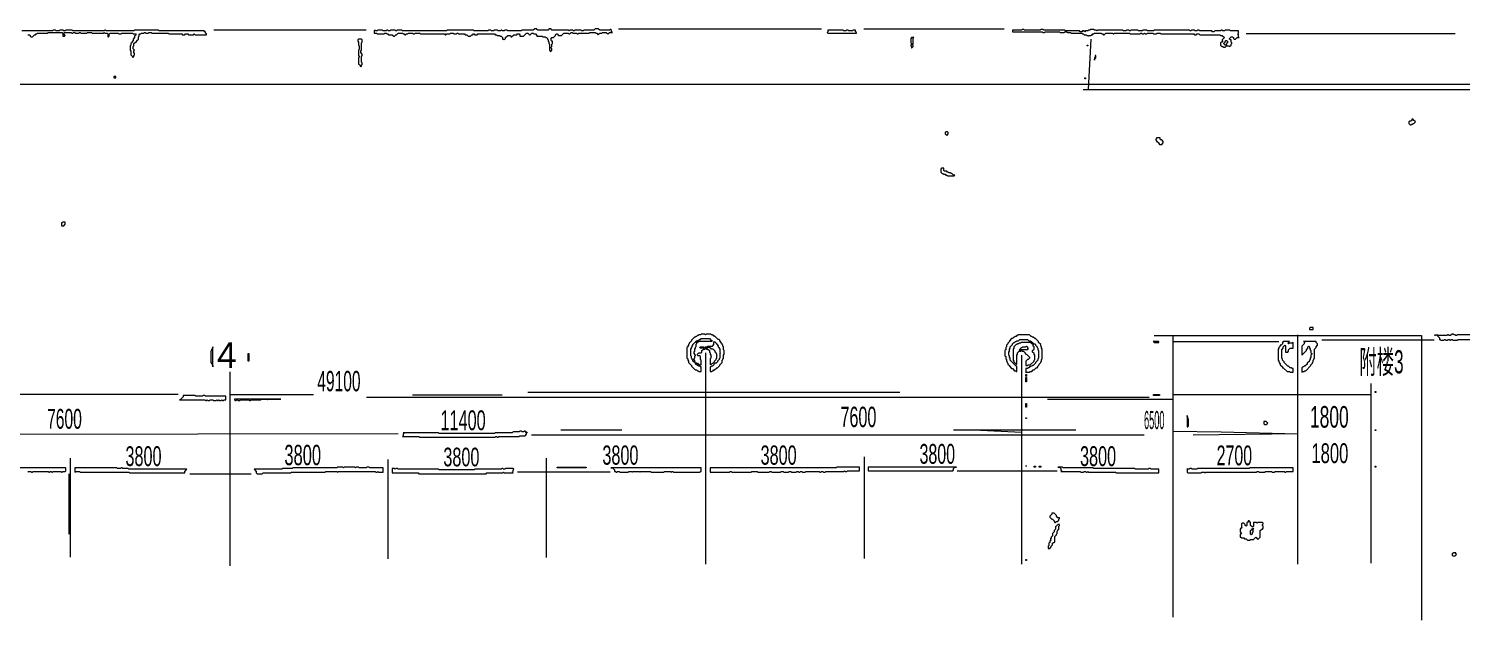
# Model space of a CAD drawing. Header units: millimetres. Extents: x 0 to 419, y 0 to 297.
# Drawn here: x 164.9 to 333, y 227.2 to 296.5 of the extents above; entities that cross this region are included whole.
import ezdxf

# ---------------------------------------------------------------- set-up
doc = ezdxf.new("R2010")
doc.units = ezdxf.units.MM
for name, color, linetype, lineweight in [('PAGE_001_OCR_TEXT', 6, 'CONTINUOUS', 0), ('PAGE_001_TRACE_STRAIGHT', 5, 'CONTINUOUS', 0), ('PAGE_001_TRACE_TEXT_SYMBOL', 6, 'CONTINUOUS', 0)]:
    doc.layers.add(name, color=color, linetype=linetype, lineweight=lineweight)
doc.styles.add('wqy-unicode', font='wqy-unicode')

msp = doc.modelspace()

# ---------------------------------------------------------------- linework, layer by layer
at = {"layer": 'PAGE_001_TRACE_STRAIGHT', "color": 5}
for p, q in [((186.62, 296.41), (204.49, 296.41)), ((234.09, 296.54), (257.91, 296.54)), ((262.89, 296.54), (279.36, 296.54)), ((307.74, 295.97), (332.26, 295.97)), ((289.25, 289.42), (289.56, 295.32)), ((36.51, 290.03), (374.38, 290.03)), ((288.61, 289.42), (376.52, 289.42)), ((313.78, 260.64), (313.78, 233.76)), ((296.96, 260.55), (328.33, 260.55)), ((299.15, 260.55), (299.15, 227.53)), ((299.15, 259.84), (311.59, 259.84)), ((316.62, 260.07), (329.8, 260.07)), ((328.33, 260.55), (328.33, 227.16)), ((244.32, 258.54), (244.32, 233.73)), ((281.39, 258.27), (281.39, 233.75)), ((188.51, 256.3), (188.51, 233.54)), ((223.48, 253.9), (267.1, 253.9)), ((322.39, 254.95), (322.39, 233.85)), ((81.58, 253.67), (182.43, 253.67)), ((188.51, 253.63), (198.31, 253.63)), ((204.54, 253.32), (296.39, 253.32)), ((209.95, 253.6), (220.46, 253.6)), ((284.45, 253.11), (299.15, 253.11)), ((299.15, 253.65), (322.39, 253.65)), ((138.83, 248.98), (208.27, 249.06)), ((223.92, 248.93), (295.78, 248.93)), ((227.34, 249.51), (234.52, 249.51)), ((273.41, 249.51), (287.77, 249.51)), ((275.8, 249.49), (281.39, 249.21)), ((299.15, 249.36), (304.83, 249.28)), ((301.53, 248.92), (313.78, 249.07)), ((304.83, 249.28), (313.78, 249.05)), ((169.77, 246.19), (169.77, 234.55)), ((207.05, 246.04), (207.05, 234.39)), ((225.61, 246.19), (225.61, 234.54)), ((262.92, 246.32), (262.92, 234.41)), ((169.62, 244.33), (169.62, 237.26)), ((183.82, 244.35), (191, 244.35)), ((222.26, 244.57), (233.12, 244.57)), ((273.84, 244.7), (285.58, 244.7))]:
    msp.add_line(p, q, dxfattribs=at)
at = {"layer": 'PAGE_001_TRACE_TEXT_SYMBOL', "color": 6}
for points in [[(185.66, 296.19), (185.57, 296.19), (185.48, 296.28), (180.23, 296.28), (180.14, 296.37), (177.34, 296.37), (177.25, 296.28), (174.01, 296.28), (173.92, 296.37), (173.84, 296.37), (173.75, 296.28), (170.07, 296.28), (169.98, 296.37), (169.28, 296.37), (169.19, 296.28), (169.02, 296.28), (168.93, 296.37), (168.58, 296.37), (168.49, 296.28), (168.14, 296.28), (168.06, 296.37), (167.79, 296.37), (167.7, 296.28), (164.11, 296.28)], [(164.81, 295.84), (164.99, 295.84), (165.08, 295.76), (165.08, 295.67), (165.17, 295.58), (165.34, 295.58), (165.6, 295.84), (165.69, 295.84), (165.78, 295.93), (165.87, 295.93), (165.95, 296.02), (167.09, 296.02), (167.18, 296.11), (168.84, 296.11), (168.93, 296.02), (168.93, 295.67), (169.11, 295.67), (169.19, 295.76), (169.02, 295.93), (169.02, 296.02), (169.11, 296.11), (169.89, 296.11), (169.98, 296.02), (170.07, 296.02), (170.16, 296.11), (170.33, 296.11), (170.42, 296.02), (170.77, 296.02), (170.86, 296.11), (170.95, 296.11), (171.03, 296.02), (171.73, 296.02), (171.82, 296.11), (172.26, 296.11), (172.35, 296.02), (173.66, 296.02), (173.75, 296.11), (173.84, 296.02), (174.1, 296.02), (174.19, 295.93), (174.19, 295.58), (174.27, 295.58), (174.36, 295.67), (174.36, 295.93), (174.45, 296.02), (175.41, 296.02), (175.5, 295.93), (175.76, 295.93), (175.85, 296.02), (177.08, 296.02)], [(177.08, 296.02), (177.16, 295.93), (177.43, 295.93), (177.51, 295.84), (177.34, 295.67), (177.34, 295.49), (177.16, 295.32), (177.16, 295.14), (176.99, 294.97), (176.99, 294.88), (176.9, 294.79), (176.9, 294.62), (176.81, 294.53), (176.81, 294.01), (176.9, 293.92), (176.9, 293.48), (177.08, 293.3), (177.08, 293.22), (177.16, 293.22), (177.25, 293.3), (177.25, 293.39), (177.34, 293.48), (177.34, 293.65), (177.25, 293.74), (177.25, 293.92), (177.34, 294.01), (177.16, 294.18), (177.16, 294.44), (177.25, 294.53), (177.25, 294.79), (177.43, 294.97), (177.51, 294.97), (177.6, 295.06), (177.6, 295.14), (177.78, 295.32), (177.78, 295.58), (177.86, 295.67), (177.86, 295.84), (177.95, 295.93), (178.04, 295.93), (178.13, 296.02), (178.39, 296.02), (178.48, 296.11), (178.56, 296.11), (178.65, 296.02), (178.91, 296.02), (179, 296.11), (179.26, 296.11), (179.35, 296.02), (181.28, 296.02), (181.37, 295.93), (182.86, 295.93), (182.94, 295.84), (183.21, 295.84), (183.29, 295.93), (183.56, 295.93), (183.64, 295.84), (184.26, 295.84), (184.34, 295.93), (184.43, 295.84), (185.75, 295.84), (185.75, 295.93), (185.66, 296.02), (185.66, 296.19)], [(224.28, 296.54), (224.1, 296.37), (222.79, 296.37), (222.7, 296.28), (221.13, 296.28), (221.04, 296.37), (220.77, 296.37), (220.69, 296.28), (220.51, 296.28), (220.42, 296.37), (220.34, 296.37), (220.25, 296.28), (219.99, 296.28), (219.9, 296.37), (219.55, 296.37), (219.46, 296.28), (219.2, 296.28), (219.11, 296.37), (218.85, 296.37), (218.76, 296.28), (217.18, 296.28), (217.1, 296.37), (214.03, 296.37), (213.94, 296.28), (208.78, 296.28), (208.69, 296.37), (208.16, 296.37), (208.08, 296.28), (207.99, 296.28), (207.9, 296.37), (207.38, 296.37), (207.29, 296.28), (207.11, 296.28), (207.03, 296.37), (206.94, 296.37), (206.85, 296.28), (206.5, 296.28), (206.41, 296.37), (205.89, 296.37), (205.8, 296.28), (205.62, 296.28), (205.54, 296.37), (205.45, 296.28), (205.45, 296.02), (205.71, 296.02), (205.8, 295.93), (206.59, 295.93), (206.68, 296.02), (206.85, 296.02), (206.94, 295.93), (207.03, 295.93), (207.11, 295.84), (207.55, 295.84), (207.73, 295.67), (207.81, 295.67), (207.99, 295.84), (208.08, 295.84), (208.25, 296.02), (208.78, 296.02), (208.86, 295.93), (208.95, 295.93), (209.04, 295.84), (209.13, 295.84), (209.22, 295.93)], [(209.22, 295.93), (209.39, 295.93), (209.48, 296.02), (209.92, 296.02), (210, 295.93), (210.18, 295.93), (210.27, 296.02), (210.79, 296.02), (210.88, 295.93), (213.68, 295.93), (213.77, 295.84), (213.86, 295.84), (213.94, 295.93), (214.29, 295.93), (214.38, 296.02), (214.73, 296.02), (214.82, 295.93), (215.08, 295.93), (215.17, 296.02), (215.26, 296.02), (215.35, 295.93), (216.05, 295.93), (216.13, 295.84), (216.31, 295.84), (216.48, 295.67), (216.75, 295.67), (216.92, 295.84), (217.01, 295.84), (217.1, 295.93), (217.18, 295.93), (217.27, 295.84), (217.53, 295.84), (217.62, 295.93), (219.55, 295.93), (219.64, 295.84), (219.81, 295.84), (219.9, 295.76), (220.16, 295.76), (220.25, 295.67), (220.34, 295.67), (220.51, 295.49), (220.51, 295.32), (220.6, 295.32), (220.69, 295.23), (220.86, 295.41), (220.86, 295.49), (221.13, 295.76), (221.39, 295.76), (221.48, 295.67), (221.48, 295.58), (221.56, 295.58), (221.83, 295.84), (222.18, 295.84), (222.26, 295.93), (222.44, 295.93), (222.53, 295.84), (222.53, 295.67), (222.96, 295.67), (223.31, 296.02), (223.49, 296.02), (223.66, 295.84), (223.75, 295.84), (223.93, 296.02), (224.1, 296.02)], [(224.1, 296.02), (224.19, 295.93), (224.37, 295.93), (224.54, 295.76), (224.54, 295.67), (225.15, 295.67), (225.24, 295.58), (225.5, 295.58), (225.59, 295.49), (225.68, 295.49), (225.77, 295.41), (225.77, 295.32), (225.85, 295.23), (225.85, 295.06), (225.94, 294.97), (225.94, 294.79), (226.03, 294.71), (226.03, 294.01), (226.12, 293.92), (226.12, 293.83), (226.29, 294.01), (226.29, 294.18), (226.2, 294.27), (226.2, 294.36), (226.29, 294.44), (226.29, 294.71), (226.38, 294.79), (226.38, 295.06), (226.29, 295.06), (226.2, 295.14), (226.2, 295.41), (226.29, 295.49), (226.47, 295.49), (226.73, 295.76), (226.73, 295.84), (226.82, 295.93), (226.91, 295.93), (227.08, 295.76), (227.43, 295.76), (227.69, 296.02), (228.22, 296.02), (228.31, 295.93), (228.39, 295.93), (228.57, 296.11), (228.66, 296.11), (228.74, 296.02), (229.18, 296.02), (229.27, 295.93), (229.36, 295.93), (229.44, 296.02), (230.67, 296.02), (230.76, 296.11), (231.37, 296.11), (231.46, 296.02), (231.55, 296.02), (231.72, 295.84), (231.9, 296.02), (232.16, 296.02), (232.25, 296.11), (232.68, 296.11), (232.86, 295.93), (233.04, 296.11), (233.39, 296.11), (233.3, 296.19)], [(233.3, 296.19), (233.3, 296.37), (233.21, 296.46), (233.12, 296.46), (233.04, 296.37), (231.9, 296.37), (231.72, 296.54), (231.37, 296.54), (231.2, 296.37), (230.06, 296.37), (229.97, 296.28), (229.8, 296.28), (229.71, 296.37), (229.01, 296.37), (228.92, 296.28), (228.83, 296.28), (228.74, 296.37), (228.39, 296.37), (228.31, 296.28), (228.22, 296.37), (226.29, 296.37), (226.2, 296.46), (226.2, 296.54), (225.94, 296.54), (225.94, 296.46), (225.85, 296.37), (224.63, 296.37), (224.54, 296.46), (224.54, 296.54), (224.28, 296.54)], [(281.46, 296.46), (281.38, 296.37), (280.33, 296.37), (280.33, 296.19), (283.83, 296.19), (283.92, 296.11), (284.09, 296.11), (284.18, 296.19), (285.84, 296.19), (285.93, 296.11), (286.37, 296.11), (286.46, 296.19), (286.72, 296.19), (286.81, 296.11), (287.16, 296.11), (287.24, 296.02), (288.47, 296.02), (288.56, 295.93), (288.64, 295.93), (288.73, 295.84), (289, 295.84), (289.08, 295.76), (289.17, 295.76), (289.26, 295.67), (289.35, 295.76), (289.52, 295.76), (289.61, 295.84), (289.7, 295.76), (289.7, 295.84), (289.78, 295.93), (289.87, 295.93), (289.96, 296.02), (290.75, 296.02), (290.83, 295.93), (290.92, 295.93), (291.01, 295.84), (291.1, 295.84), (291.27, 296.02), (292.06, 296.02), (292.15, 295.93), (292.24, 295.93), (292.32, 296.02), (294.07, 296.02), (294.16, 295.93), (295.3, 295.93), (295.39, 296.02), (295.48, 296.02), (295.56, 295.93), (295.74, 295.93), (295.83, 296.02), (295.91, 295.93), (296.09, 295.93), (296.18, 296.02), (296.79, 296.02), (296.88, 295.93), (297.23, 295.93), (297.31, 296.02), (297.67, 296.02), (297.75, 295.93), (301.61, 295.93), (301.69, 295.84), (301.87, 295.84), (301.96, 295.93), (302.22, 295.93)], [(301.08, 296.37), (296.96, 296.37), (296.88, 296.28), (296.18, 296.28), (296.09, 296.37), (295.65, 296.37), (295.56, 296.28), (295.13, 296.28), (295.04, 296.37), (294.25, 296.37), (294.16, 296.28), (294.07, 296.28), (293.99, 296.37), (293.72, 296.37), (293.64, 296.28), (293.37, 296.28), (293.29, 296.37), (290.31, 296.37), (290.22, 296.28), (290.13, 296.37), (289.96, 296.37), (289.87, 296.46), (289.52, 296.46), (289.43, 296.37), (289.26, 296.37), (289.17, 296.28), (288.91, 296.28), (288.82, 296.19), (288.73, 296.28), (288.56, 296.28), (288.47, 296.19), (288.29, 296.19), (288.21, 296.28), (286.54, 296.28), (286.46, 296.37), (284, 296.37), (283.92, 296.46), (283.65, 296.46), (283.57, 296.37), (281.73, 296.37), (281.64, 296.46), (281.46, 296.46)], [(302.22, 295.93), (302.31, 295.84), (304.67, 295.84), (304.76, 295.76), (304.93, 295.76), (305.2, 295.49), (304.93, 295.23), (304.93, 295.14), (305.02, 295.06), (304.93, 294.97), (304.85, 294.97), (304.76, 294.88), (304.76, 294.62), (304.93, 294.44), (305.02, 294.44), (305.11, 294.36), (305.28, 294.36), (305.46, 294.53), (305.72, 294.53), (305.81, 294.44), (305.98, 294.62), (305.98, 294.71), (306.07, 294.79), (306.07, 294.88), (305.98, 294.97), (305.98, 295.23), (305.9, 295.23), (305.81, 295.32), (305.81, 295.41), (305.98, 295.58), (306.16, 295.58), (306.25, 295.49), (306.25, 295.41), (306.33, 295.32), (306.51, 295.32), (306.69, 295.49), (306.95, 295.49), (306.86, 295.58), (306.86, 295.84), (306.77, 295.93), (306.86, 296.02), (306.86, 296.28), (305.9, 296.28), (305.81, 296.37), (305.28, 296.37), (305.2, 296.28), (305.02, 296.28), (304.93, 296.37), (304.85, 296.37), (304.76, 296.28), (304.06, 296.28), (303.97, 296.19), (303.8, 296.19), (303.71, 296.28), (302.31, 296.28), (302.22, 296.37), (302.04, 296.37), (301.96, 296.28), (301.78, 296.28), (301.69, 296.37), (301.34, 296.37), (301.26, 296.28), (301.17, 296.28), (301.08, 296.37)], [(243.81, 260.72), (243.72, 260.64), (243.54, 260.64), (243.46, 260.55), (243.37, 260.55), (243.28, 260.46), (243.19, 260.46), (243.11, 260.37), (243.02, 260.37), (242.67, 260.02), (242.67, 259.94), (242.41, 259.67), (242.41, 259.59), (242.32, 259.5), (242.32, 259.41), (242.23, 259.32), (242.23, 259.24), (242.14, 259.15), (242.14, 257.92), (242.23, 257.83), (242.23, 257.66), (242.32, 257.57), (242.32, 257.4), (242.67, 257.05), (242.67, 256.96), (243.11, 256.52), (243.28, 256.52), (243.37, 256.43), (243.46, 256.43), (243.54, 256.35), (243.81, 256.35), (243.81, 256.87), (243.72, 256.87), (243.63, 256.96), (243.54, 256.96), (243.46, 257.05), (243.37, 257.05), (243.19, 257.22), (243.28, 257.31), (243.37, 257.31), (243.46, 257.22), (243.54, 257.22), (243.63, 257.13), (243.81, 257.13), (243.81, 257.66), (243.72, 257.75), (243.72, 258.1), (243.63, 258.19), (243.46, 258.19), (243.37, 258.27), (243.37, 258.36), (243.54, 258.54), (243.81, 258.54), (243.89, 258.62), (243.89, 258.8), (244.07, 258.97), (244.24, 258.97), (244.33, 259.06), (244.42, 258.97), (244.6, 258.97), (244.77, 258.8), (244.77, 258.62), (244.86, 258.54), (244.86, 258.36)], [(245.38, 256.52), (245.65, 256.78), (245.73, 256.78), (246, 257.05), (246, 257.13), (246.26, 257.4), (246.26, 257.66), (246.35, 257.75), (246.35, 257.83), (246.43, 257.92), (246.43, 258.27), (246.52, 258.36), (246.52, 258.8), (246.43, 258.89), (246.43, 259.24), (246.35, 259.32), (246.35, 259.41), (246.26, 259.5), (246.26, 259.59), (246.17, 259.67), (246.17, 259.76), (246, 259.94), (246, 260.02), (245.91, 260.11), (245.82, 260.11), (245.47, 260.46), (245.38, 260.46), (245.3, 260.55), (245.21, 260.55), (245.12, 260.64), (245.03, 260.64), (244.95, 260.72), (244.42, 260.72), (244.33, 260.64), (244.24, 260.72), (243.81, 260.72)], [(281.03, 260.64), (280.94, 260.55), (280.85, 260.55), (280.76, 260.46), (280.68, 260.46), (280.59, 260.37), (280.5, 260.37), (280.33, 260.2), (280.24, 260.2), (279.98, 259.94), (279.98, 259.85), (279.8, 259.67), (279.8, 259.59), (279.62, 259.41), (279.62, 259.24), (279.54, 259.15), (279.54, 258.89), (279.45, 258.8), (279.45, 258.19), (279.54, 258.1), (279.54, 257.83), (279.62, 257.75), (279.62, 257.57), (279.71, 257.48), (279.71, 257.4), (279.8, 257.31), (279.8, 257.22), (279.98, 257.05), (279.98, 256.96), (280.24, 256.7), (280.33, 256.7), (280.59, 256.43), (280.68, 256.43), (280.76, 256.35), (280.85, 256.35), (280.85, 256.96), (280.76, 256.96), (280.06, 257.66), (280.06, 257.92), (279.98, 258.01), (279.98, 258.19), (279.89, 258.27), (279.89, 258.62), (279.98, 258.71), (279.98, 258.97), (280.06, 259.06), (280.06, 259.24), (280.33, 259.5), (280.33, 259.59), (280.5, 259.76), (280.59, 259.76), (280.68, 259.85), (280.76, 259.85), (280.85, 259.94), (281.03, 259.94), (281.2, 260.11), (282.08, 260.11), (282.25, 259.94), (282.43, 259.94), (282.51, 259.85), (282.43, 259.76), (281.38, 259.76), (281.29, 259.67), (281.11, 259.67)], [(282.51, 256.96), (282.43, 256.87), (282.34, 256.87), (282.25, 256.78), (282.16, 256.78), (282.08, 256.7), (281.9, 256.7), (281.9, 256.17), (281.99, 256.26), (282.34, 256.26), (282.43, 256.35), (282.6, 256.35), (282.78, 256.52), (282.87, 256.52), (283.13, 256.78), (283.22, 256.78), (283.3, 256.87), (283.3, 256.96), (283.48, 257.13), (283.48, 257.22), (283.65, 257.4), (283.65, 257.48), (283.74, 257.57), (283.74, 257.75), (283.83, 257.83), (283.83, 258.97), (283.74, 259.06), (283.74, 259.24), (283.65, 259.32), (283.65, 259.5), (283.39, 259.76), (283.39, 259.85), (283.04, 260.2), (282.95, 260.2), (282.78, 260.37), (282.69, 260.37), (282.6, 260.46), (282.51, 260.46), (282.34, 260.64), (281.03, 260.64)], [(334.45, 260.64), (332.52, 260.64), (332.43, 260.55), (332.34, 260.55), (332.26, 260.64), (332.17, 260.64), (332.08, 260.72), (331.91, 260.72), (331.73, 260.55), (331.56, 260.55), (331.47, 260.64), (331.38, 260.64), (331.29, 260.55), (330.24, 260.55), (330.16, 260.64), (330.07, 260.64), (330.42, 260.29), (330.42, 260.11), (330.51, 260.11), (330.59, 260.02), (330.94, 260.02), (331.03, 260.11), (331.12, 260.11), (331.21, 260.02), (331.38, 260.02), (331.47, 260.11), (331.56, 260.11), (331.64, 260.02), (331.73, 260.02), (331.82, 260.11), (331.91, 260.11), (331.99, 260.02), (332.52, 260.02), (332.61, 260.11), (334.18, 260.11)], [(244.86, 258.36), (244.95, 258.27), (244.95, 258.19), (245.03, 258.1), (244.95, 258.01), (244.95, 257.92), (244.86, 257.83), (244.86, 257.13), (244.95, 257.22), (245.03, 257.22), (245.12, 257.31), (245.21, 257.31), (245.38, 257.48), (245.38, 257.57), (245.56, 257.75), (245.56, 257.83), (245.65, 257.92), (245.65, 258.36), (245.56, 258.45), (245.56, 258.54), (245.47, 258.62), (245.47, 258.71), (245.21, 258.97), (245.03, 258.97), (244.95, 259.06), (244.86, 259.06), (244.77, 259.15), (244.6, 259.15), (244.51, 259.24), (244.6, 259.32), (245.12, 259.32), (245.3, 259.5), (245.3, 259.76), (245.38, 259.85), (245.56, 259.67), (245.56, 259.59), (245.65, 259.59), (245.73, 259.5), (245.73, 259.41), (245.82, 259.32), (245.82, 259.24), (245.91, 259.15), (245.91, 259.06), (246, 258.97), (246, 258.62), (246.08, 258.54), (246, 258.45), (246, 257.92), (245.91, 257.83), (245.91, 257.75), (245.73, 257.57), (245.73, 257.48), (245.56, 257.31), (245.47, 257.31), (245.12, 256.96), (245.03, 256.96), (244.95, 256.87), (244.86, 256.87), (244.86, 256.35), (245.03, 256.35), (245.12, 256.43), (245.21, 256.43), (245.3, 256.52), (245.38, 256.52)], [(281.11, 259.67), (281.03, 259.59), (280.94, 259.59), (280.85, 259.5), (280.76, 259.5), (280.5, 259.24), (280.5, 259.06), (280.41, 258.97), (280.41, 257.66), (280.5, 257.57), (280.5, 257.48), (280.76, 257.22), (280.85, 257.22), (280.85, 258.27), (280.94, 258.36), (280.94, 258.54), (281.11, 258.71), (281.29, 258.71), (281.38, 258.8), (281.46, 258.71), (281.64, 258.71), (281.81, 258.54), (281.81, 258.45), (281.9, 258.36), (281.99, 258.36), (282.34, 258.01), (282.34, 257.92), (282.16, 257.75), (282.08, 257.75), (281.9, 257.57), (281.9, 257.05), (282.08, 257.05), (282.16, 257.13), (282.43, 257.13), (282.87, 257.57), (282.87, 257.66), (282.95, 257.75), (282.95, 258.27), (282.87, 258.36), (282.87, 258.45), (282.69, 258.62), (282.69, 258.8), (282.87, 258.97), (282.87, 259.24), (282.78, 259.32), (282.78, 259.5), (282.87, 259.59), (282.95, 259.59), (283.04, 259.5), (283.04, 259.41), (283.22, 259.24), (283.22, 259.15), (283.3, 259.06), (283.3, 258.89), (283.39, 258.8), (283.39, 257.92), (283.3, 257.83), (283.3, 257.66), (283.04, 257.4), (283.04, 257.31), (282.78, 257.05), (282.69, 257.05), (282.6, 256.96), (282.51, 256.96)], [(164.81, 244.52), (164.9, 244.61), (165.17, 244.61), (165.25, 244.52), (165.34, 244.52), (165.43, 244.61), (167.18, 244.61), (167.27, 244.52), (167.35, 244.52), (167.44, 244.61), (167.53, 244.61), (167.62, 244.52), (167.7, 244.52), (167.79, 244.61), (168.67, 244.61), (168.76, 244.52), (168.84, 244.52), (168.93, 244.61), (169.19, 244.61), (169.28, 244.7), (169.28, 245.05), (153.87, 245.05)]]:
    msp.add_lwpolyline(points, dxfattribs=at)
for points in [[(258.69, 296.37), (258.69, 296.19), (258.61, 296.11), (258.69, 296.02), (262.02, 296.02), (262.02, 296.11), (261.93, 296.19), (261.93, 296.37), (261.67, 296.37), (261.58, 296.28), (261.15, 296.28), (261.06, 296.37), (260.88, 296.37), (260.8, 296.28), (260.53, 296.28), (260.45, 296.37)], [(203.61, 295.32), (203.52, 295.23), (203.52, 295.06), (203.61, 294.97), (203.61, 294.62), (203.7, 294.53), (203.7, 294.09), (203.61, 294.01), (203.61, 293.39), (203.7, 293.3), (203.7, 293.22), (203.61, 293.13), (203.61, 292.43), (203.79, 292.25), (203.79, 292.17), (203.87, 292.08), (203.96, 292.17), (203.96, 292.25), (204.05, 292.34), (204.05, 292.52), (203.96, 292.6), (203.96, 293.3), (204.05, 293.39), (204.05, 293.57), (203.87, 293.74), (203.87, 293.92), (203.96, 294.01), (203.96, 294.88), (204.05, 294.97), (204.05, 295.23), (203.96, 295.32)], [(268.5, 295.49), (268.42, 295.41), (268.42, 294.88), (268.5, 294.79), (268.5, 294.71), (268.42, 294.62), (268.42, 294.53), (268.5, 294.44), (268.5, 294.27), (268.68, 294.44), (268.68, 294.53), (268.59, 294.62), (268.68, 294.71), (268.68, 295.41), (268.77, 295.49)], [(289.08, 294.62), (289.17, 294.62), (289.17, 294.53), (289.08, 294.53)], [(305.28, 295.06), (305.37, 295.14), (305.46, 295.14), (305.55, 295.06), (305.55, 294.88), (305.46, 294.79), (305.46, 294.71), (305.37, 294.62), (305.28, 294.62), (305.11, 294.79), (305.28, 294.97)], [(290.05, 293.39), (290.05, 293.22), (289.96, 293.13), (289.96, 292.87), (289.96, 292.95), (290.13, 293.13), (290.13, 293.39)], [(174.89, 290.94), (174.89, 290.76), (175.15, 290.76), (175.15, 290.94)], [(288.82, 290.76), (288.91, 290.76), (288.91, 290.68), (288.82, 290.68)], [(327.18, 285.95), (327.18, 285.77), (327.09, 285.69), (326.91, 285.69), (326.83, 285.6), (326.83, 285.42), (327, 285.25), (327.09, 285.25), (327.18, 285.33), (327.27, 285.33), (327.35, 285.42), (327.44, 285.42), (327.62, 285.6), (327.35, 285.86), (327.35, 285.95)], [(272.53, 284.46), (272.44, 284.37), (272.44, 284.2), (272.62, 284.02), (272.79, 284.2), (272.79, 284.37), (272.71, 284.46)], [(297.23, 283.76), (297.23, 283.67), (297.14, 283.58), (297.14, 283.5), (297.23, 283.41), (297.23, 283.32), (297.31, 283.32), (297.49, 283.15), (297.49, 283.06), (297.58, 282.97), (297.84, 282.97), (298.02, 283.15), (298.02, 283.32), (297.84, 283.5), (297.75, 283.5), (297.67, 283.58), (297.67, 283.76)], [(272.01, 280.17), (271.92, 280.08), (271.92, 279.73), (272.09, 279.55), (272.18, 279.55), (272.27, 279.47), (272.44, 279.47), (272.53, 279.38), (272.62, 279.38), (272.71, 279.29), (273.49, 279.29), (273.58, 279.38), (273.41, 279.38), (273.23, 279.55), (273.14, 279.55), (273.06, 279.64), (272.88, 279.64), (272.79, 279.73), (272.71, 279.73), (272.62, 279.82), (272.36, 279.82), (272.27, 279.9), (272.27, 280.17)], [(168.93, 273.86), (168.84, 273.77), (168.76, 273.77), (168.76, 273.42), (169.02, 273.42), (169.19, 273.6), (169.19, 273.86)], [(315.27, 261.51), (315.18, 261.43), (315.18, 261.25), (315.62, 261.25), (315.62, 261.51)], [(329.89, 260.64), (329.98, 260.64), (329.98, 260.55), (329.89, 260.55)], [(186.53, 259.24), (186.53, 259.15), (186.45, 259.06), (186.45, 258.97), (186.36, 258.89), (186.36, 258.8), (186.27, 258.71), (186.27, 257.4), (186.45, 257.22), (186.45, 257.13), (186.53, 257.05), (186.53, 256.87)], [(243.19, 259.85), (243.28, 259.76), (243.28, 259.59), (243.19, 259.5), (243.19, 259.24), (243.11, 259.15), (243.11, 259.06), (243.02, 258.97), (243.02, 258.71), (242.93, 258.62), (242.93, 258.45), (243.11, 258.27), (243.11, 258.19), (243.02, 258.1), (243.02, 257.92), (242.93, 257.83), (242.93, 257.75), (242.84, 257.66), (242.76, 257.75), (242.76, 257.83), (242.67, 257.92), (242.67, 258.1), (242.58, 258.19), (242.58, 258.97), (242.67, 259.06), (242.67, 259.15), (242.76, 259.24), (242.76, 259.32), (242.84, 259.41), (242.84, 259.5)], [(243.19, 259.85), (243.28, 259.94), (243.37, 259.94), (243.46, 259.85), (243.37, 259.76), (243.28, 259.76)], [(243.72, 260.11), (243.81, 260.2), (244.77, 260.2), (244.95, 260.02), (245.03, 260.02), (245.12, 259.94), (245.03, 259.85), (243.46, 259.85), (243.37, 259.94), (243.46, 260.02), (243.54, 260.02), (243.63, 260.11)], [(243.63, 259.15), (243.72, 259.24), (244.07, 259.24), (244.16, 259.15), (244.07, 259.06), (243.72, 259.06)], [(244.24, 259.15), (244.33, 259.24), (244.51, 259.24), (244.6, 259.15), (244.51, 259.06), (244.33, 259.06)], [(281.11, 258.89), (281.2, 258.97), (281.29, 258.89), (281.2, 258.8)], [(281.9, 259.24), (281.99, 259.32), (282.08, 259.24), (282.08, 259.06), (282.16, 258.97), (282.08, 258.89), (281.29, 258.89), (281.2, 258.97), (281.38, 259.15), (281.46, 259.15), (281.55, 259.24)], [(282.43, 259.76), (282.51, 259.85), (282.6, 259.76), (282.51, 259.67)], [(282.51, 259.67), (282.6, 259.76), (282.69, 259.76), (282.78, 259.67), (282.69, 259.59), (282.6, 259.59)], [(282.69, 259.59), (282.78, 259.67), (282.87, 259.59), (282.78, 259.5)], [(296.88, 259.94), (296.88, 259.85), (296.96, 259.76), (297.49, 259.76), (297.49, 259.85), (296.96, 259.85)], [(312.11, 259.85), (312.03, 259.76), (312.03, 259.59), (311.85, 259.41), (311.76, 259.41), (311.76, 259.32), (311.59, 259.15), (311.59, 259.06), (311.5, 258.97), (311.5, 257.66), (311.59, 257.57), (311.59, 257.48), (311.68, 257.4), (311.68, 257.31), (311.76, 257.22), (311.76, 257.13), (312.03, 256.87), (312.03, 256.78), (312.11, 256.78), (312.55, 256.35), (312.82, 256.35), (312.9, 256.26), (313.25, 256.26), (313.25, 256.7), (313.17, 256.7), (313.08, 256.78), (312.9, 256.78), (312.73, 256.96), (312.64, 256.96), (312.2, 257.4), (312.2, 257.48), (312.03, 257.66), (312.03, 257.83), (311.94, 257.92), (311.94, 258.89), (312.11, 259.06), (312.11, 259.24), (312.29, 259.41), (312.38, 259.32), (312.38, 258.62), (312.64, 258.62), (312.73, 258.71), (312.73, 258.89), (312.9, 259.06), (313.25, 259.06), (313.25, 259.76), (313.17, 259.67), (312.82, 259.67), (312.73, 259.76), (312.82, 259.85)], [(312.64, 259.67), (312.73, 259.76), (312.82, 259.67), (312.73, 259.59)], [(314.48, 259.85), (314.57, 259.85), (314.65, 259.76), (314.57, 259.67), (314.57, 259.59), (314.3, 259.32), (314.3, 258.27), (314.83, 258.8), (314.83, 258.89), (315, 259.06), (315, 259.24), (315.09, 259.32), (315.18, 259.24), (315.18, 259.06), (315.27, 258.97), (315.27, 258.89), (315.36, 258.8), (315.36, 258.54), (315.44, 258.45), (315.44, 258.36), (315.36, 258.27), (315.36, 258.01), (315.27, 257.92), (315.27, 257.75), (315.18, 257.66), (315.18, 257.57), (314.92, 257.31), (314.92, 257.22), (314.65, 256.96), (314.57, 256.96), (314.48, 256.87), (314.39, 256.87), (314.3, 256.78), (314.3, 256.26), (314.39, 256.35), (314.57, 256.35), (314.65, 256.43), (314.74, 256.43), (315.36, 257.05), (315.36, 257.13), (315.53, 257.31), (315.53, 257.4), (315.62, 257.48), (315.62, 257.66), (315.71, 257.75), (315.71, 257.83), (315.79, 257.92), (315.79, 258.97), (315.97, 259.15), (315.97, 259.24), (316.14, 259.41), (316.14, 259.59), (315.97, 259.76), (315.97, 259.85)], [(190.65, 258.45), (190.74, 258.45), (190.74, 257.57), (190.65, 257.57)], [(242.84, 257.66), (242.93, 257.75), (243.02, 257.66), (243.02, 257.57), (242.93, 257.48), (242.84, 257.57)], [(242.93, 257.48), (243.02, 257.57), (243.11, 257.48), (243.02, 257.4)], [(243.11, 257.31), (243.19, 257.4), (243.28, 257.31), (243.19, 257.22)], [(281.9, 256), (281.99, 256), (281.99, 255.82), (281.9, 255.82)], [(281.9, 255.73), (281.99, 255.73), (281.99, 255.65), (281.9, 255.65)], [(281.9, 255.56), (281.99, 255.56), (281.99, 255.12), (281.9, 255.12)], [(322.89, 253.98), (322.97, 253.98), (322.97, 253.89), (322.89, 253.89)], [(183.03, 253.54), (183.03, 253.37), (182.68, 253.02), (182.59, 253.02), (185.57, 253.02), (185.66, 252.93), (185.75, 252.93), (185.83, 253.02), (185.92, 252.93), (186.1, 252.93), (186.18, 253.02), (186.53, 253.02), (186.62, 252.93), (186.88, 252.93), (186.97, 253.02), (187.06, 252.93), (187.15, 252.93), (187.23, 253.02), (187.32, 252.93), (187.5, 252.93), (187.58, 253.02), (187.67, 252.93), (187.76, 252.93), (187.85, 253.02), (188.02, 253.02), (188.02, 253.46), (185.66, 253.46), (185.57, 253.54), (185.39, 253.54), (185.31, 253.46), (184.52, 253.46), (184.43, 253.54)], [(189.07, 253.11), (189.07, 253.02), (189.16, 252.93), (189.25, 252.93), (189.34, 253.02), (189.42, 253.02), (189.51, 252.93), (189.69, 252.93), (189.77, 253.02), (190.74, 253.02), (190.82, 252.93), (190.91, 252.93), (191, 253.02), (192.14, 253.02), (192.23, 253.11), (192.84, 253.11), (192.93, 253.02), (193.01, 253.11), (194.5, 253.11)], [(281.9, 252.58), (281.99, 252.58), (281.99, 252.14), (281.9, 252.14)], [(296.88, 253.63), (297.58, 253.63), (297.58, 253.54), (296.88, 253.54)], [(281.9, 250.92), (281.99, 250.92), (281.99, 250.83), (281.9, 250.83)], [(300.82, 251.18), (300.82, 249.87), (300.91, 249.87), (300.99, 249.95), (300.99, 250.74), (300.91, 250.83), (300.91, 251), (300.82, 251.09)], [(309.84, 250.48), (309.84, 250.22), (309.93, 250.13), (310.1, 250.13), (310.28, 250.3), (310.1, 250.48)], [(222.53, 249.34), (222.44, 249.25), (221.74, 249.25), (221.65, 249.16), (219.64, 249.16), (219.55, 249.08), (213.07, 249.08), (212.98, 249.16), (208.86, 249.16), (208.95, 249.08), (208.86, 248.99), (208.86, 248.81), (208.78, 248.73), (210.7, 248.73), (210.79, 248.64), (219.64, 248.64), (219.72, 248.73), (219.81, 248.73), (219.9, 248.64), (219.99, 248.64), (220.07, 248.73), (222.44, 248.73), (222.53, 248.81), (223.14, 248.81), (223.31, 248.99), (223.31, 249.16), (223.4, 249.25), (223.31, 249.16), (223.14, 249.34), (223.05, 249.34), (222.96, 249.25), (222.79, 249.25), (222.7, 249.34)], [(322.89, 249.51), (322.97, 249.51), (322.97, 249.43), (322.89, 249.43)], [(170.33, 245.05), (170.33, 244.52), (170.42, 244.61), (170.86, 244.61), (170.95, 244.52), (176.64, 244.52), (176.72, 244.44), (183.21, 244.44), (183.21, 244.61), (183.47, 244.87), (176.64, 244.87), (176.55, 244.96), (175.94, 244.96), (175.85, 245.05), (175.76, 245.05), (175.67, 244.96), (175.32, 244.96), (175.24, 245.05)], [(201.16, 245.14), (201.07, 245.05), (195.9, 245.05), (195.82, 244.96), (194.68, 244.96), (194.59, 244.87), (191.35, 244.87), (191.61, 244.61), (191.61, 244.44), (191.7, 244.35), (192.31, 244.35), (192.4, 244.44), (195.64, 244.44), (195.73, 244.52), (199.67, 244.52), (199.76, 244.61), (201.07, 244.61), (201.16, 244.52), (201.25, 244.61), (205.54, 244.61), (205.62, 244.52), (205.8, 244.52), (205.89, 244.61), (205.97, 244.52), (206.5, 244.52), (206.5, 245.05), (204.92, 245.05), (204.84, 245.14), (204.57, 245.14), (204.49, 245.05), (203.7, 245.05), (203.61, 245.14), (203.35, 245.14), (203.26, 245.05), (203.17, 245.14), (201.95, 245.14), (201.86, 245.05), (201.77, 245.14)], [(207.55, 244.96), (207.55, 244.44), (210.62, 244.44), (210.7, 244.35), (218.59, 244.35), (218.67, 244.44), (220.51, 244.44), (220.6, 244.52), (220.69, 244.44), (221.74, 244.44), (221.65, 244.52), (221.74, 244.61), (221.74, 244.79), (221.83, 244.87), (221.74, 244.96), (220.86, 244.96), (220.77, 244.87), (220.6, 244.87), (220.51, 244.96), (220.42, 244.96), (220.34, 244.87), (217.27, 244.87), (217.18, 244.79), (213.07, 244.79), (212.98, 244.87), (208.25, 244.87), (208.16, 244.96), (207.99, 244.96), (207.9, 244.87), (207.81, 244.96)], [(226.91, 245.14), (230.32, 245.14), (230.32, 245.05), (226.91, 245.05)], [(233.21, 245.05), (233.39, 245.05), (233.65, 244.79), (233.65, 244.61), (233.74, 244.61), (233.82, 244.52), (233.91, 244.52), (234, 244.61), (234.17, 244.61), (234.26, 244.52), (235.22, 244.52), (235.31, 244.61), (235.66, 244.61), (235.75, 244.52), (235.84, 244.61), (236.54, 244.61), (236.63, 244.52), (236.71, 244.61), (237.85, 244.61), (237.94, 244.52), (239.43, 244.52), (239.52, 244.61), (240.22, 244.61), (240.3, 244.52), (240.39, 244.61), (240.48, 244.61), (240.57, 244.52), (243.63, 244.52), (243.72, 244.61), (243.81, 244.61), (243.81, 245.05)], [(259.75, 245.14), (259.66, 245.05), (244.86, 245.05), (244.86, 244.52), (247.13, 244.52), (247.22, 244.61), (247.31, 244.61), (247.4, 244.52), (249.67, 244.52), (249.76, 244.61), (250.37, 244.61), (250.46, 244.52), (251.78, 244.52), (251.86, 244.61), (252.04, 244.61), (252.13, 244.52), (253.09, 244.52), (253.18, 244.61), (253.44, 244.61), (253.53, 244.52), (254.05, 244.52), (254.14, 244.61), (254.32, 244.61), (254.4, 244.52), (254.93, 244.52), (255.02, 244.61), (255.19, 244.61), (255.28, 244.52), (255.37, 244.52), (255.45, 244.61), (255.63, 244.61), (255.72, 244.52), (255.98, 244.52), (256.07, 244.61), (257.64, 244.61), (257.73, 244.52), (257.82, 244.52), (257.91, 244.61), (258.08, 244.61), (258.17, 244.52), (258.34, 244.52), (258.43, 244.61), (260.53, 244.61), (260.62, 244.7), (260.71, 244.61), (260.88, 244.61), (260.97, 244.7), (262.37, 244.7), (262.37, 245.14)], [(263.42, 245.14), (263.42, 244.7), (273.32, 244.7), (273.41, 244.79), (273.41, 244.96), (273.58, 245.14), (273.76, 245.14)], [(281.9, 245.31), (281.9, 245.22), (281.99, 245.22)], [(282.87, 245.22), (283.04, 245.22), (283.04, 245.14), (282.87, 245.14)], [(283.48, 245.22), (283.65, 245.22), (283.65, 245.14), (283.48, 245.14)], [(285.67, 245.14), (285.84, 245.14), (286.02, 244.96), (286.02, 244.79), (286.11, 244.7), (286.02, 244.61), (288.29, 244.61), (288.38, 244.52), (288.64, 244.52), (288.73, 244.61), (288.91, 244.61), (289, 244.52), (289.08, 244.52), (289.17, 244.61), (289.26, 244.52), (292.41, 244.52), (292.5, 244.44), (297.49, 244.44), (297.49, 244.87), (296.61, 244.87), (296.53, 244.96), (296.35, 244.96), (296.26, 244.87), (294.78, 244.87), (294.69, 244.96), (289.87, 244.96), (289.78, 245.05), (286.28, 245.05), (286.19, 245.14)], [(308.17, 245.05), (308.09, 244.96), (302.04, 244.96), (301.96, 244.87), (301.43, 244.87), (301.34, 244.96), (301.17, 244.96), (301.08, 244.87), (300.91, 244.87), (300.82, 244.96), (300.82, 244.52), (300.91, 244.44), (302.48, 244.44), (302.57, 244.52), (302.83, 244.52), (302.92, 244.44), (303.01, 244.52), (308.96, 244.52), (309.05, 244.61), (309.22, 244.61), (309.31, 244.52), (309.93, 244.52), (310.01, 244.61), (310.71, 244.61), (310.8, 244.52), (311.06, 244.52), (311.15, 244.61), (312.2, 244.61), (312.29, 244.52), (312.38, 244.52), (312.47, 244.61), (313.25, 244.61), (313.25, 245.05)], [(322.89, 245.22), (322.97, 245.22), (322.97, 245.14), (322.89, 245.14)], [(284.97, 239.71), (284.97, 239.62), (284.7, 239.36), (284.7, 239.27), (284.97, 239.01), (285.05, 239.01), (285.23, 238.83), (285.23, 238.74), (285.32, 238.65), (285.4, 238.65), (285.49, 238.74), (285.58, 238.74), (285.76, 238.92), (285.76, 239.01), (285.84, 239.09), (285.84, 239.18), (285.67, 239.18), (285.49, 239.36), (285.49, 239.44), (285.23, 239.71)], [(308, 238.83), (308, 238.74), (307.91, 238.65), (307.82, 238.65), (307.82, 238.3), (307.74, 238.22), (307.65, 238.3), (307.65, 238.39), (307.47, 238.57), (307.3, 238.57), (307.21, 238.48), (307.21, 238.13), (307.3, 238.04), (307.21, 237.95), (307.12, 237.95), (307.04, 237.87), (307.04, 237.52), (307.21, 237.34), (307.12, 237.25), (307.04, 237.25), (307.04, 236.9), (307.12, 236.9), (307.21, 236.82), (307.47, 236.82), (307.56, 236.73), (307.74, 236.73), (307.91, 236.55), (308.17, 236.55), (308.26, 236.64), (308.61, 236.64), (308.87, 236.9), (309.14, 236.64), (309.4, 236.9), (309.4, 237.69), (309.58, 237.87), (309.66, 237.87), (309.75, 237.95), (309.75, 238.22), (309.66, 238.3), (309.66, 238.39), (309.75, 238.48), (309.75, 238.57), (309.66, 238.65), (309.14, 238.65), (309.05, 238.57), (308.96, 238.65), (308.61, 238.65), (308.61, 238.22), (308.52, 238.13), (308.44, 238.13), (308.26, 238.3), (308.26, 238.65), (308.09, 238.83)], [(285.67, 238.39), (285.4, 238.13), (285.4, 237.87), (285.23, 237.69), (285.23, 237.52), (285.05, 237.34), (285.05, 237.08), (284.88, 236.9), (284.88, 236.82), (284.79, 236.73), (284.79, 236.64), (284.88, 236.55), (284.79, 236.47), (284.7, 236.47), (284.7, 236.29), (284.62, 236.2), (284.62, 235.94), (284.53, 235.85), (284.53, 235.59), (284.7, 235.59), (284.88, 235.76), (284.88, 235.85), (285.05, 236.03), (285.05, 236.2), (285.14, 236.29), (285.23, 236.29), (285.32, 236.38), (285.32, 236.99), (285.49, 237.17), (285.49, 237.25), (285.58, 237.34), (285.58, 237.6), (285.67, 237.69), (285.67, 237.78), (285.76, 237.87), (285.76, 238.22), (285.84, 238.3), (285.84, 238.39)], [(308.44, 237.87), (308.52, 237.78), (308.52, 237.52), (308.44, 237.43), (308.44, 237.25), (308.35, 237.17), (308.26, 237.25), (308.26, 237.69)], [(308.44, 237.87), (308.52, 237.95), (308.61, 237.87), (308.52, 237.78)], [(281.9, 234.28), (281.99, 234.28), (281.99, 234.19), (281.9, 234.19)], [(332.08, 235.06), (331.99, 234.98), (331.91, 234.98), (331.91, 234.8), (331.99, 234.71), (332.26, 234.71), (332.43, 234.89), (332.34, 234.98), (332.34, 235.06)]]:
    msp.add_lwpolyline(points, close=True, dxfattribs=at)

# ---------------------------------------------------------------- texts
at = {"layer": 'PAGE_001_OCR_TEXT', "color": 6, "style": 'wqy-unicode'}
for s, height, width, p in [('4', 3.01, 1.024673, (187, 256.77)), ('附楼3', 2.732, 0.548883, (321.02, 256.11)), ('49100', 2.391, 0.570418, (198.77, 254.02)), ('7600', 2.391, 0.592935, (260.15, 249.82)), ('1800', 2.528, 0.604576, (315.24, 249.76)), ('7600', 2.323, 0.5913, (167.06, 249.63)), ('11400', 2.323, 0.614136, (213.22, 249.46)), ('6500', 2.118, 0.380379, (295.77, 249.59)), ('3800', 2.323, 0.612658, (176.26, 245.25)), ('3800', 2.391, 0.604453, (194.91, 245.35)), ('3800', 2.186, 0.650949, (213.56, 245.22)), ('3800', 2.254, 0.631224, (232.22, 245.41)), ('3800', 2.254, 0.631224, (250.78, 245.41)), ('3800', 2.323, 0.603086, (269.43, 245.52)), ('3800', 2.323, 0.612658, (288.26, 245.25)), ('2700', 2.323, 0.601873, (304.29, 245.34)), ('1800', 2.323, 0.627081, (315.41, 245.6))]:
    msp.add_text(s, height=height, dxfattribs=dict(at, width=width)).set_placement(p)

doc.saveas('drawing.dxf')
